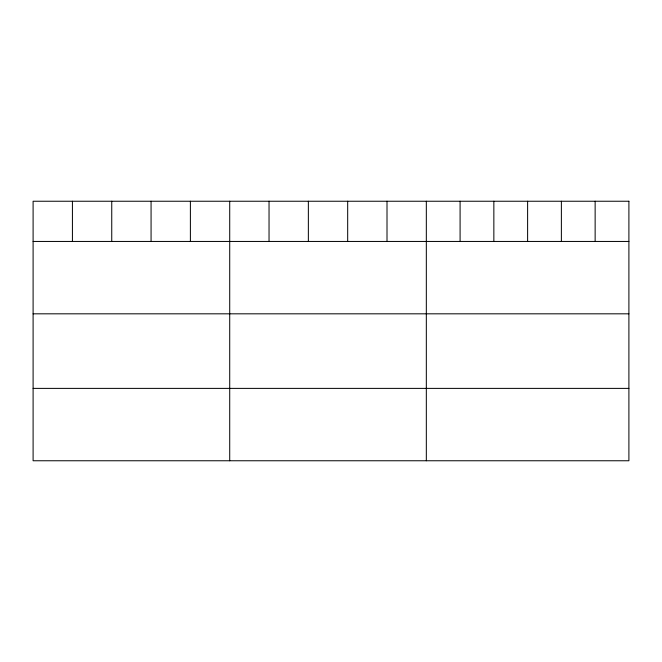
<?xml version="1.0" encoding="UTF-8"?>
<svg xmlns="http://www.w3.org/2000/svg" width="662" height="662" viewBox="0 0 662 662"><rect width="100%" height="100%" fill="white"/><g stroke="black" fill="none" stroke-linecap="round" stroke-linejoin="round"><path stroke-width="0.99" d="M33.1 241.448L628.9 241.448M33.1 313.821L628.9 313.821M33.1 388.387L628.9 388.387M595.138 201.24L595.138 241.448M561.376 201.24L561.376 241.448M527.614 201.24L527.614 241.448M493.852 201.24L493.852 241.448M460.09 201.24L460.09 241.448M426.328 201.24L426.328 460.76M387.005 201.24L387.005 241.448M347.682 201.24L347.682 241.448M308.36 201.24L308.36 241.448M269.037 201.24L269.037 241.448M229.714 201.24L229.714 460.76M190.391 201.24L190.391 241.448M151.068 201.24L151.068 241.448M111.746 201.24L111.746 241.448M72.423 201.24L72.423 241.448M628.9 201.24L33.1 201.24L33.1 460.76L628.9 460.76L628.9 201.24"/></g></svg>
